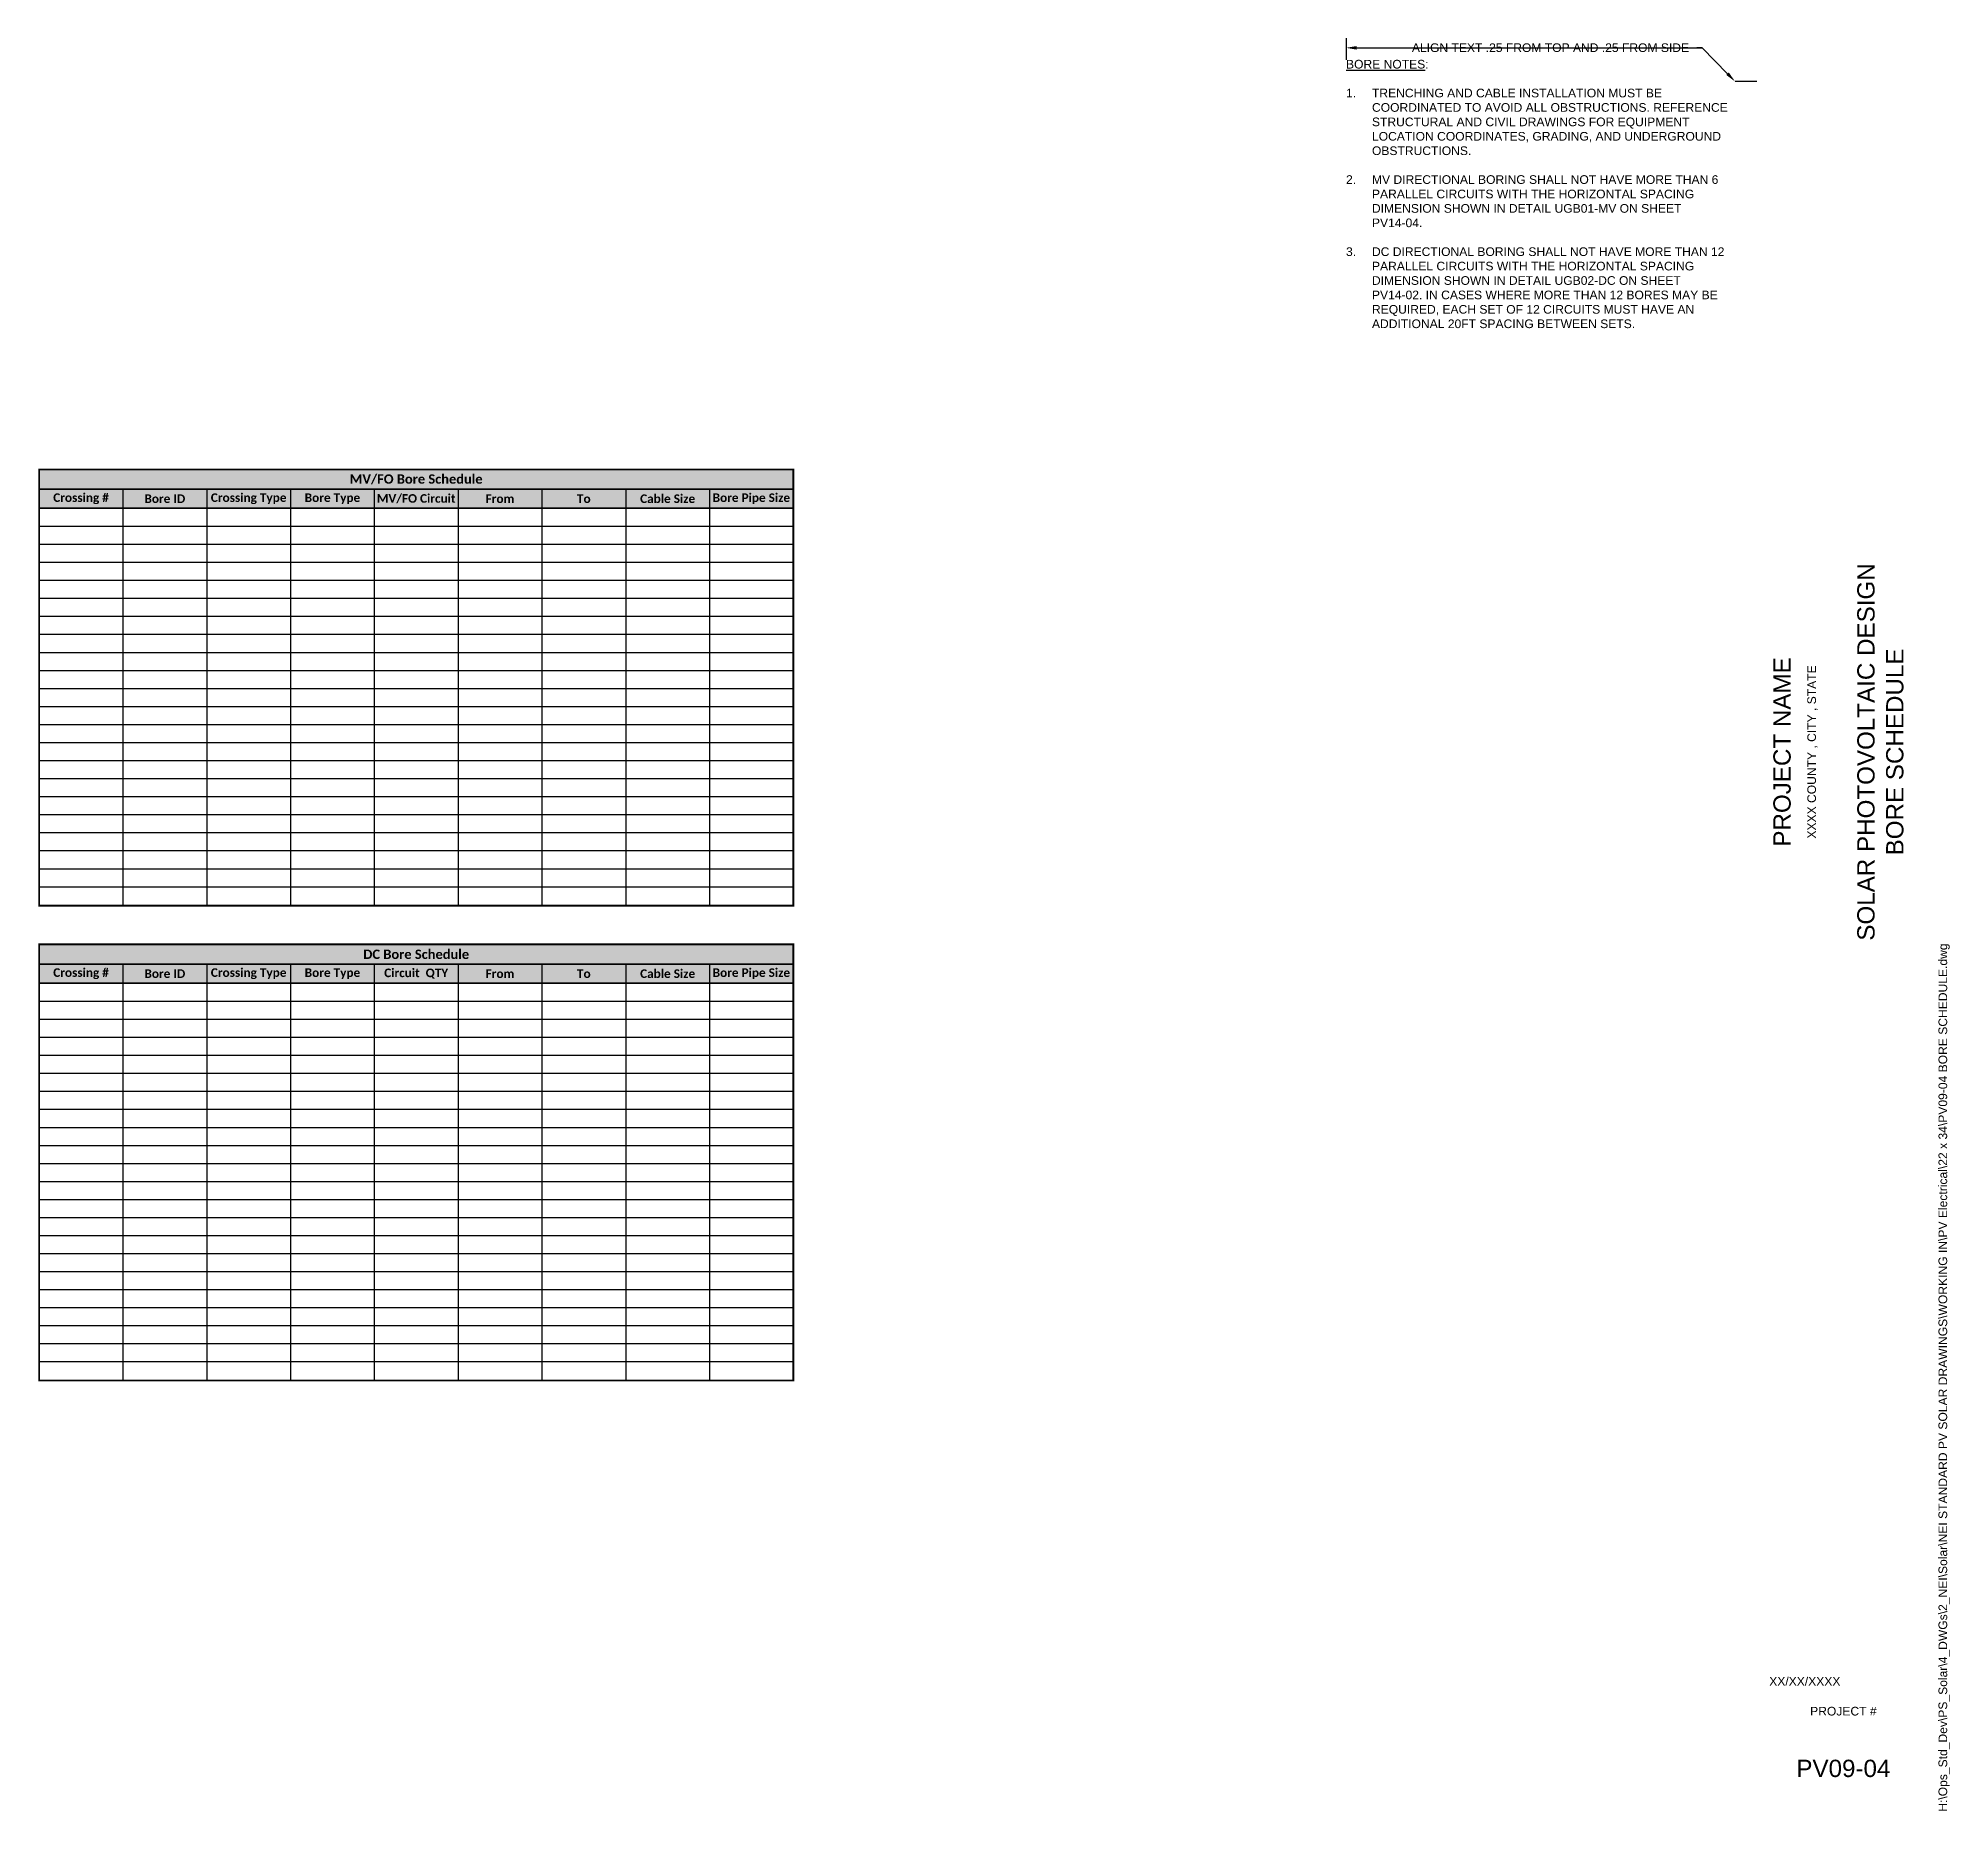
# Paper-space layout 'PV09-04 BORE SCHEDULE' of a CAD drawing. Header units: feet. Extents: x 11.1 to 33.2, y 0 to 20.5.
import ezdxf
from ezdxf import colors
from ezdxf.entities.mleader import LeaderData, LeaderLine
from ezdxf.enums import TextEntityAlignment as Align
from ezdxf.math import Vec2, Vec3

# ---------------------------------------------------------------- set-up
doc = ezdxf.new("R2010")
doc.units = ezdxf.units.FT
doc.header["$MEASUREMENT"] = 0
for name, color, linetype in [('G-ANNO-TEXT', 1, 'Continuous'), ('G-ANNO-TTBL', 1, 'Continuous'), ('PV-AUTOTABLES', 7, 'Continuous')]:
    doc.layers.add(name, color=color, linetype=linetype)
doc.layers.add('G-NPLT', color=67, linetype='Continuous', plot=False)
doc.styles.add('NEI-A', font='arial.ttf')

# ---------------------------------------------------------------- blocks, each defined once
blk = doc.blocks.new('*A4')
at = {"layer": 'G-ANNO-TEXT', "color": 7, "linetype": 'Continuous', "ltscale": 0.083333, "const_width": 0.0208}
blk.add_lwpolyline([(8.719, 0), (0, 0), (0, -5.042), (8.719, -5.042)], close=True, dxfattribs=at)
for points in [[(0, -0.229), (8.719, -0.229)], [(0, -0.448), (8.719, -0.448)]]:
    blk.add_lwpolyline(points, dxfattribs=at)
at = {"layer": 'G-ANNO-TEXT', "color": 7, "linetype": 'Continuous', "ltscale": 0.083333}
for points in [[(0.969, -0.229), (0.969, -5.042)], [(1.938, -0.229), (1.938, -5.042)], [(2.906, -0.229), (2.906, -5.042)], [(3.875, -0.229), (3.875, -5.042)], [(4.844, -0.229), (4.844, -5.042)], [(5.812, -0.229), (5.812, -5.042)], [(6.781, -0.229), (6.781, -5.042)], [(7.75, -0.229), (7.75, -5.042)], [(0, -0.656), (8.719, -0.656)], [(0, -0.865), (8.719, -0.865)], [(0, -1.073), (8.719, -1.073)], [(0, -1.281), (8.719, -1.281)], [(0, -1.49), (8.719, -1.49)], [(0, -1.698), (8.719, -1.698)], [(0, -1.906), (8.719, -1.906)], [(0, -2.115), (8.719, -2.115)], [(0, -2.323), (8.719, -2.323)], [(0, -2.531), (8.719, -2.531)], [(0, -2.74), (8.719, -2.74)], [(0, -2.948), (8.719, -2.948)], [(0, -3.156), (8.719, -3.156)], [(0, -3.365), (8.719, -3.365)], [(0, -3.573), (8.719, -3.573)], [(0, -3.781), (8.719, -3.781)], [(0, -3.99), (8.719, -3.99)], [(0, -4.198), (8.719, -4.198)], [(0, -4.406), (8.719, -4.406)], [(0, -4.615), (8.719, -4.615)], [(0, -4.823), (8.719, -4.823)]]:
    blk.add_lwpolyline(points, dxfattribs=at)
at = {"layer": 'G-ANNO-TEXT', "color": 254, "true_color": 0xe7e6e6}
for points in [[(0, 0), (8.719, 0), (0, -0.229), (8.719, -0.229)], [(0, -0.229), (0.969, -0.229), (0, -0.448), (0.969, -0.448)], [(0.969, -0.229), (1.938, -0.229), (0.969, -0.448), (1.938, -0.448)], [(1.938, -0.229), (2.906, -0.229), (1.938, -0.448), (2.906, -0.448)], [(2.906, -0.229), (3.875, -0.229), (2.906, -0.448), (3.875, -0.448)], [(3.875, -0.229), (4.844, -0.229), (3.875, -0.448), (4.844, -0.448)], [(4.844, -0.229), (5.812, -0.229), (4.844, -0.448), (5.812, -0.448)], [(5.812, -0.229), (6.781, -0.229), (5.812, -0.448), (6.781, -0.448)], [(6.781, -0.229), (7.75, -0.229), (6.781, -0.448), (7.75, -0.448)], [(7.75, -0.229), (8.719, -0.229), (7.75, -0.448), (8.719, -0.448)]]:
    blk.add_solid(points, dxfattribs=at)
at = {"layer": 'G-ANNO-TEXT', "color": 7, "attachment_point": 5, "style": 'NEI-A'}
for s, insert, char_height in [('\\fCalibri|b1|i0|c0|p34;DC Bore Schedule', (4.359, -0.115), 0.10833), ('\\fCalibri|b1|i0|c0|p34;Crossing #', (0.484, -0.339), 0.09931), ('\\fCalibri|b1|i0|c0|p34;Bore ID', (1.453, -0.339), 0.09931), ('\\fCalibri|b1|i0|c0|p34;Crossing Type', (2.422, -0.339), 0.09931), ('\\fCalibri|b1|i0|c0|p34;Bore Type', (3.391, -0.339), 0.09931), ('\\fCalibri|b1|i0|c0|p34;Circuit  QTY', (4.359, -0.339), 0.09931), ('\\fCalibri|b1|i0|c0|p34;From', (5.328, -0.339), 0.09931), ('\\fCalibri|b1|i0|c0|p34;To', (6.297, -0.339), 0.09931), ('\\fCalibri|b1|i0|c0|p34;Cable Size', (7.266, -0.339), 0.09931), ('\\fCalibri|b1|i0|c0|p34;Bore Pipe Size', (8.234, -0.339), 0.09931)]:
    blk.add_mtext(s, dxfattribs=dict(at, insert=insert, char_height=char_height))
blk = doc.blocks.new('*A5')
at = {"layer": 'G-ANNO-TEXT', "color": 7, "linetype": 'Continuous', "ltscale": 0.083333, "const_width": 0.0208}
blk.add_lwpolyline([(8.719, 0), (0, 0), (0, -5.042), (8.719, -5.042)], close=True, dxfattribs=at)
for points in [[(0, -0.229), (8.719, -0.229)], [(0, -0.448), (8.719, -0.448)]]:
    blk.add_lwpolyline(points, dxfattribs=at)
at = {"layer": 'G-ANNO-TEXT', "color": 7, "linetype": 'Continuous', "ltscale": 0.083333}
for points in [[(0.969, -0.229), (0.969, -5.042)], [(1.938, -0.229), (1.938, -5.042)], [(2.906, -0.229), (2.906, -5.042)], [(3.875, -0.229), (3.875, -5.042)], [(4.844, -0.229), (4.844, -5.042)], [(5.812, -0.229), (5.812, -5.042)], [(6.781, -0.229), (6.781, -5.042)], [(7.75, -0.229), (7.75, -5.042)], [(0, -0.656), (8.719, -0.656)], [(0, -0.865), (8.719, -0.865)], [(0, -1.073), (8.719, -1.073)], [(0, -1.281), (8.719, -1.281)], [(0, -1.49), (8.719, -1.49)], [(0, -1.698), (8.719, -1.698)], [(0, -1.906), (8.719, -1.906)], [(0, -2.115), (8.719, -2.115)], [(0, -2.323), (8.719, -2.323)], [(0, -2.531), (8.719, -2.531)], [(0, -2.74), (8.719, -2.74)], [(0, -2.948), (8.719, -2.948)], [(0, -3.156), (8.719, -3.156)], [(0, -3.365), (8.719, -3.365)], [(0, -3.573), (8.719, -3.573)], [(0, -3.781), (8.719, -3.781)], [(0, -3.99), (8.719, -3.99)], [(0, -4.198), (8.719, -4.198)], [(0, -4.406), (8.719, -4.406)], [(0, -4.615), (8.719, -4.615)], [(0, -4.823), (8.719, -4.823)]]:
    blk.add_lwpolyline(points, dxfattribs=at)
at = {"layer": 'G-ANNO-TEXT', "color": 254, "true_color": 0xe7e6e6}
for points in [[(0, 0), (8.719, 0), (0, -0.229), (8.719, -0.229)], [(0, -0.229), (0.969, -0.229), (0, -0.448), (0.969, -0.448)], [(0.969, -0.229), (1.938, -0.229), (0.969, -0.448), (1.938, -0.448)], [(1.938, -0.229), (2.906, -0.229), (1.938, -0.448), (2.906, -0.448)], [(2.906, -0.229), (3.875, -0.229), (2.906, -0.448), (3.875, -0.448)], [(3.875, -0.229), (4.844, -0.229), (3.875, -0.448), (4.844, -0.448)], [(4.844, -0.229), (5.812, -0.229), (4.844, -0.448), (5.812, -0.448)], [(5.812, -0.229), (6.781, -0.229), (5.812, -0.448), (6.781, -0.448)], [(6.781, -0.229), (7.75, -0.229), (6.781, -0.448), (7.75, -0.448)], [(7.75, -0.229), (8.719, -0.229), (7.75, -0.448), (8.719, -0.448)]]:
    blk.add_solid(points, dxfattribs=at)
at = {"layer": 'G-ANNO-TEXT', "color": 7, "attachment_point": 5, "style": 'NEI-A'}
for s, insert, char_height in [('\\fCalibri|b1|i0|c0|p34;MV/FO Bore Schedule', (4.359, -0.115), 0.10833), ('\\fCalibri|b1|i0|c0|p34;Crossing #', (0.484, -0.339), 0.09931), ('\\fCalibri|b1|i0|c0|p34;Bore ID', (1.453, -0.339), 0.09931), ('\\fCalibri|b1|i0|c0|p34;Crossing Type', (2.422, -0.339), 0.09931), ('\\fCalibri|b1|i0|c0|p34;Bore Type', (3.391, -0.339), 0.09931), ('\\fCalibri|b1|i0|c0|p34;MV/FO Circuit', (4.359, -0.339), 0.09931), ('\\fCalibri|b1|i0|c0|p34;From', (5.328, -0.339), 0.09931), ('\\fCalibri|b1|i0|c0|p34;To', (6.297, -0.339), 0.09931), ('\\fCalibri|b1|i0|c0|p34;Cable Size', (7.266, -0.339), 0.09931), ('\\fCalibri|b1|i0|c0|p34;Bore Pipe Size', (8.234, -0.339), 0.09931)]:
    blk.add_mtext(s, dxfattribs=dict(at, insert=insert, char_height=char_height))

psp = doc.layouts.new('PV09-04 BORE SCHEDULE')

# ---------------------------------------------------------------- linework, layer by layer
at = {"layer": 'G-NPLT'}
psp.add_line((31.005, 20.005), (30.755, 20.005), dxfattribs=at)
psp.add_lwpolyline([(26.255, 20.505), (26.255, 20.255)], dxfattribs=at)

# ---------------------------------------------------------------- block references
at = {"layer": 'PV-AUTOTABLES'}
for name, p in [('*A5', (11.146, 15.521)), ('*A4', (11.146, 10.031))]:
    psp.add_blockref(name, p, dxfattribs=at)

# ---------------------------------------------------------------- texts
at = {"layer": 'G-ANNO-TEXT', "insert": (26.255, 20.255), "char_height": 0.1, "attachment_point": 1, "style": 'NEI-A'}
psp.add_mtext_dynamic_manual_height_columns('\\A1;{\\LBORE NOTES}:\\P\\P\\pxi-3,l3,t3;{\\A0;1.^ITRENCHING AND CABLE INSTALLATION MUST BE COORDINATED TO AVOID ALL OBSTRUCTIONS. REFERENCE STRUCTURAL AND CIVIL DRAWINGS FOR EQUIPMENT LOCATION COORDINATES, GRADING, AND UNDERGROUND OBSTRUCTIONS.}\\P\\ptz;\\P\\pt3;2.^IMV DIRECTIONAL BORING SHALL NOT HAVE MORE THAN {\\C2;6} PARALLEL CIRCUITS WITH THE HORIZONTAL SPACING DIMENSION SHOWN IN DETAIL UGB01-MV ON SHEET PV14-04.\\P\\pi0,l0,tz;\\P\\pi-3,l3,t3;3.^IDC DIRECTIONAL BORING SHALL NOT HAVE MORE THAN {\\C2;12} PARALLEL CIRCUITS WITH THE HORIZONTAL SPACING DIMENSION SHOWN IN DETAIL UGB02-DC ON SHEET PV14-02. IN CASES WHERE MORE THAN 12 BORES MAY BE REQUIRED, EACH SET OF {\\C2;12} CIRCUITS MUST HAVE AN ADDITIONAL {\\C2;20FT} SPACING BETWEEN SETS.', width=4.47696, gutter_width=0.938, heights=[0], dxfattribs=at)
at = {"layer": 'G-ANNO-TTBL', "style": 'NEI-A'}
psp.add_text('XXXX COUNTY , CITY , STATE', height=0.1, rotation=90, dxfattribs=at).set_placement((31.647, 12.255), align=Align.MIDDLE)
at = {"layer": 'G-ANNO-TTBL', "char_height": 0.2, "attachment_point": 5, "rotation": 90, "style": 'NEI-A'}
for s, width, insert in [('SOLAR PHOTOVOLTAIC DESIGN\\PBORE SCHEDULE', 5.91295, (32.434, 12.255)), ('PROJECT NAME', 5.87723, (31.297, 12.255))]:
    psp.add_mtext_dynamic_manual_height_columns(s, width=width, gutter_width=0.5, heights=[0], dxfattribs=dict(at, insert=insert))
at = {"layer": 'G-ANNO-TTBL', "insert": (33.105, 0.005), "char_height": 0.1, "width": 15.51906, "attachment_point": 1, "rotation": 90, "style": 'NEI-A'}
psp.add_mtext('H:\\\\Ops_Std_Dev\\\\PS_Solar\\\\4_DWGs\\\\2_NEI\\\\Solar\\\\NEI STANDARD PV SOLAR DRAWINGS\\\\WORKING IN\\\\PV Electrical\\\\22 x 34\\\\PV09-04 BORE SCHEDULE.dwg', dxfattribs=at)
at = {"layer": 'G-ANNO-TTBL', "style": 'NEI-A'}
for s, width, insert, char_height, attachment_point in [('XX/XX/XXXX', 0.85482, (31.148, 1.512), 0.1, 4), ('PROJECT #', 0.85482, (32.005, 1.167), 0.1, 5), ('PV09-04', 1.7218, (32.005, 0.505), 0.2, 5)]:
    psp.add_mtext_dynamic_manual_height_columns(s, width=width, gutter_width=0.5, heights=[0], dxfattribs=dict(at, insert=insert, char_height=char_height, attachment_point=attachment_point))

# ---------------------------------------------------------------- leaders
at = {"layer": 'G-NPLT'}
ml = psp.add_multileader_mtext('Standard', dxfattribs=at)
ml.set_content('ALIGN TEXT .25 FROM TOP AND .25 FROM SIDE', color=256, style='NEI-A')
ml.set_leader_properties()
ml.build(insert=Vec2(0, 0))
ml.multileader.update_dxf_attribs({"dogleg_length": 0.0625, "arrow_head_size": 0.125})
ctx = ml.context
ctx.base_point, ctx.char_height, ctx.arrow_head_size, ctx.landing_gap_size, ctx.plane_origin = Vec3(26.934, 20.395), 0.09996, 0.125, 0.09, Vec3(27.677, 20.447)
ctx.text_align_type = 2
notes = []
notes.append((ctx, [(1, (1, 1, 0), (30.374, 20.395), (-1, 0), 0.0625, [(0, [(26.255, 20.394)], 0, []), (1, [(30.753, 20.005)], 0, [])])]))
ctx.mtext.insert, ctx.mtext.width, ctx.mtext.alignment, ctx.mtext.flow_direction = Vec3(30.221, 20.446), 3.69406, 3, 5
for ctx, leaders in notes:
    for number, flags, end, landing, length, lines in leaders:
        leader = LeaderData()
        leader.index, (leader.has_last_leader_line, leader.has_dogleg_vector, leader.attachment_direction) = number, flags
        leader.last_leader_point, leader.dogleg_vector, leader.dogleg_length = Vec3(end), Vec3(landing), length
        for number, points, colour, breaks in lines:
            line = LeaderLine()
            line.index, line.vertices, line.color, line.breaks = number, Vec3.list(points), colors.encode_raw_color(colour), breaks
            leader.lines.append(line)
        ctx.leaders.append(leader)

doc.saveas('drawing.dxf')
